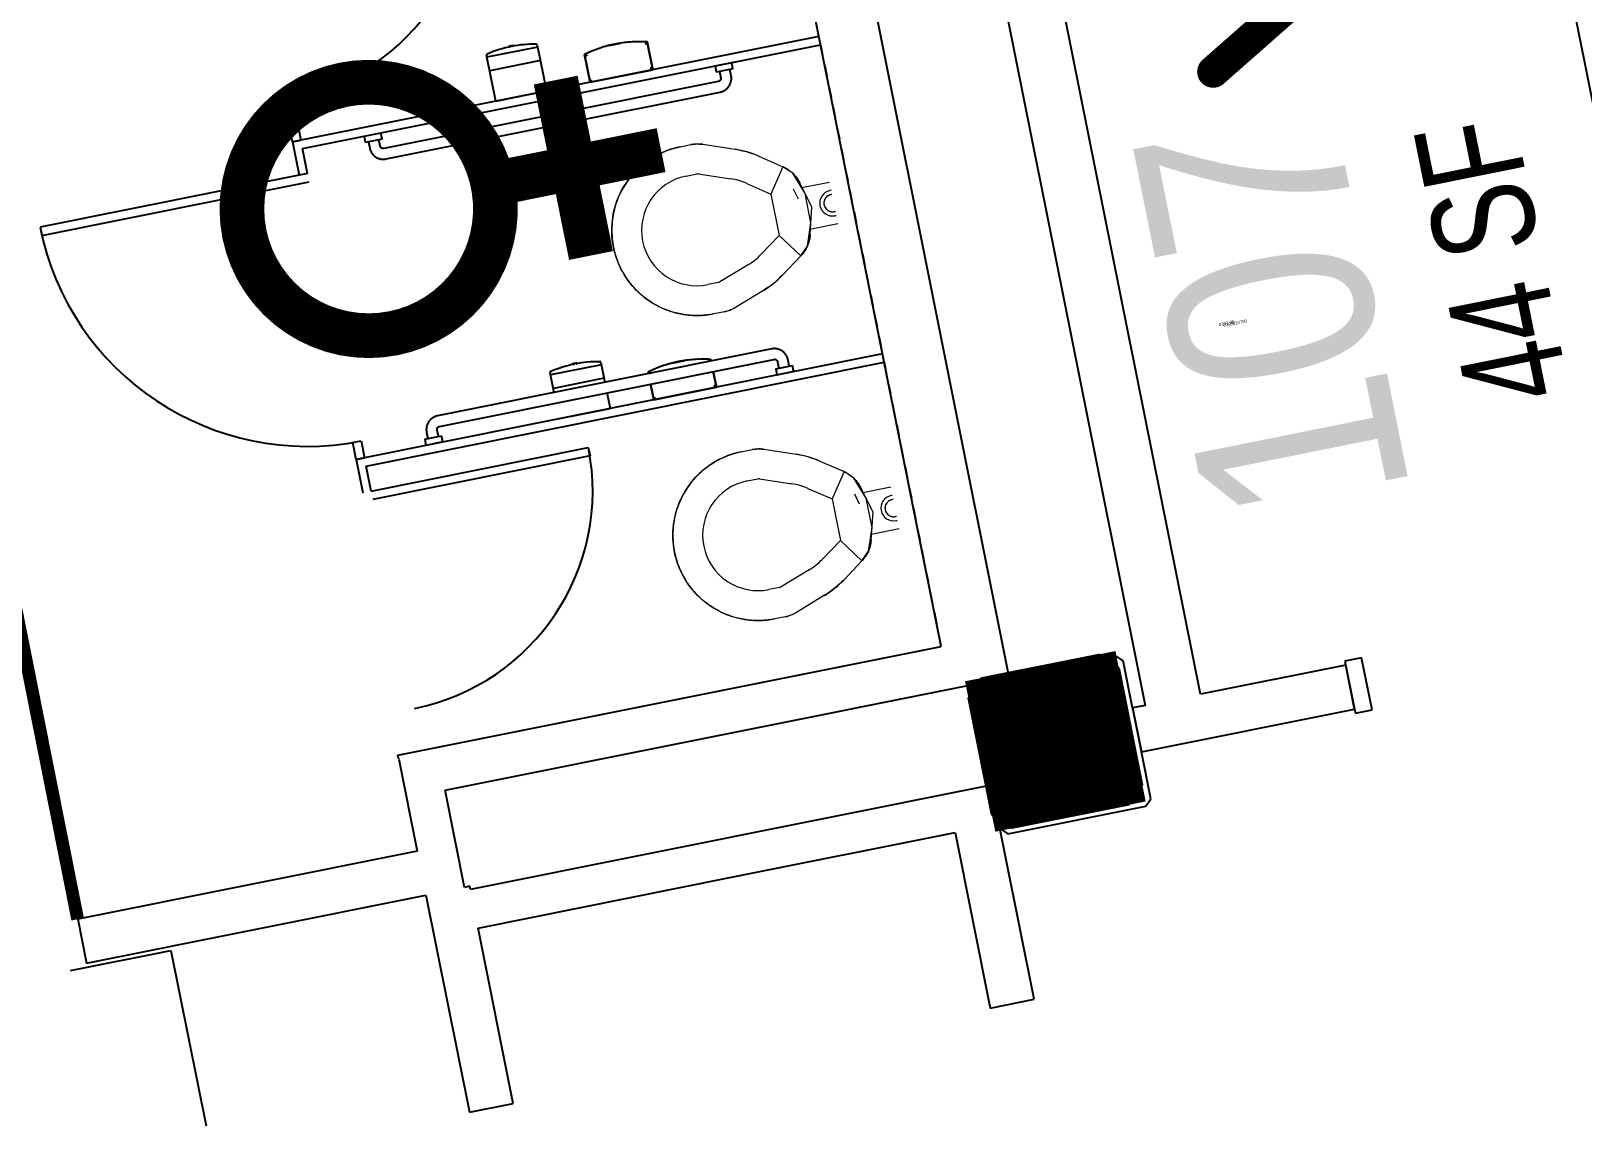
# Model space of a CAD drawing. Header units: inches. Extents: x 69200890 to 69205124, y 27678531 to 27681974.
# Drawn here: x 69201783.5 to 69201965.6, y 27679689.5 to 27679818 of the extents above; entities that cross this region are included whole.
import ezdxf
from ezdxf.enums import TextEntityAlignment as Align

# ---------------------------------------------------------------- set-up
doc = ezdxf.new("R2010")
doc.units = ezdxf.units.IN
doc.header["$LTSCALE"] = 10
doc.header["$MEASUREMENT"] = 0
doc.linetypes.add('Dash 1_8_', pattern=[0.25, 0.125, -0.125])
doc.layers.get('0').update_dxf_attribs({"linetype": 'CONTINUOUS'})
for name, color, linetype in [('A-COLS', 5, 'CONTINUOUS'), ('A-DOOR', 2, 'CONTINUOUS'), ('A-FLOR', 3, 'CONTINUOUS'), ('A-IDEN-ICON', 4, 'CONTINUOUS'), ('A-IDEN-RNUM', 7, 'CONTINUOUS'), ('A-IDEN-SNUM', 4, 'CONTINUOUS'), ('A-IDEN-VNUM', 4, 'CONTINUOUS'), ('A-WALL', 5, 'CONTINUOUS'), ('AREA-TEXT', 3, 'CONTINUOUS')]:
    doc.layers.add(name, color=color, linetype=linetype)
doc.layers.add('P-SANR-FIXT', color=6, linetype='CONTINUOUS', lineweight=9)
doc.styles.add('CP_AREA', font='arial.ttf', dxfattribs={"height": 15})
doc.styles.add('CP_ROOMSNUMBER', font='arial.ttf', dxfattribs={"height": 1})
doc.styles.add('CP_ROOMVNUMBER', font='arial.ttf', dxfattribs={"width": 0.85, "height": 0.075})

# ---------------------------------------------------------------- blocks, each defined once
blk = doc.blocks.new('CPCUST')
for p, q in [((7.42, -8.52), (9.4, -7.56)), ((9.4, -7.56), (13.33, -8.09)), ((13.33, -8.09), (18.63, -11.97)), ((6.56, -10.21), (11.15, -10.14)), ((11.15, -10.14), (13.58, -12.63)), ((4.28, -15.97), (5, -11.65)), ((18.63, -11.97), (27.93, -15.63)), ((8.94, -17.61), (4.28, -15.97)), ((27.93, -15.63), (8.94, -17.61))]:
    blk.add_line(p, q)
at = {"const_width": 3.75}
blk.add_lwpolyline([(-7.5, 12.5), (2.5, -4.82)], dxfattribs=at)
at = {"const_width": 1.88}
blk.add_lwpolyline([(-8.31, 12.03, 1), (-6.69, 12.97, 1)], format="xyb", close=True, dxfattribs=at)
blk.add_circle((3.95, -7.82), 3.54)
blk = doc.blocks.new('CPWOMEN')
at = {"const_width": 5.25}
blk.add_lwpolyline([(-13.125, 0, 1), (16.625, 0, 1)], format="xyb", close=True, dxfattribs=at)
for points in [[(1.75, -14), (1.75, -35)], [(-8.75, -24.5), (12.25, -24.5)]]:
    blk.add_lwpolyline(points, dxfattribs=at)
blk = doc.blocks.new('COL')
at = {"layer": 'A-COLS', "const_width": 18}
blk.add_lwpolyline([(0, 9), (0, -9)], dxfattribs=at)
at = {"layer": 'A-COLS'}
blk.add_lwpolyline([(9, 7), (9, -7), (7, -9), (-7, -9), (-9, -7), (-9, 7), (-7, 9), (7, 9)], close=True, dxfattribs=at)
blk = doc.blocks.new('pf_Toilet - Commercial _wall_ - WC-1 18_ seat height-12837907-LEVEL 1 FLOOR PLAN - OVERALL')
at = {"layer": 'P-SANR-FIXT'}
for p, q in [((13.44, -9.29), (13.44, -5.93)), ((18.44, -5.94), (18.44, -9.29)), ((14.18, -9.02), (11.58, -9.97)), ((15.94, -8.55), (12.84, -9.38)), ((17.7, -9.02), (14.18, -9.02)), ((19.04, -9.38), (15.94, -8.55)), ((20.3, -9.97), (17.7, -9.02)), ((11.58, -9.97), (10.6, -10.95)), ((14.69, -9.92), (13.45, -10.25)), ((21.28, -10.95), (20.3, -9.97)), ((8.82, -13.49), (10.6, -10.95)), ((10.6, -10.95), (13.47, -12.96)), ((10.6, -10.95), (13.47, -12.96)), ((18.42, -12.96), (21.28, -10.95)), ((18.42, -12.96), (21.28, -10.95)), ((21.28, -10.95), (23.06, -13.49)), ((11.69, -15.5), (13.47, -12.96)), ((13.47, -12.96), (18.42, -12.96)), ((18.42, -12.96), (20.19, -15.5)), ((6.18, -19.65), (7.5, -16.04)), ((24.38, -16.04), (25.7, -19.65)), ((9.47, -20.85), (10.79, -17.23)), ((21.1, -17.23), (22.41, -20.85)), ((5.94, -22.31), (5.94, -21.02)), ((9.44, -22.31), (9.44, -21.02)), ((22.44, -21.02), (22.44, -22.31)), ((25.94, -21.02), (25.94, -22.31))]:
    blk.add_line(p, q, dxfattribs=at)
at = {"layer": 'P-SANR-FIXT', "flags": 128}
for points in [[(14.94, -5.96), (14.94, -6), (14.93, -6.04), (14.93, -6.08), (14.93, -6.12), (14.93, -6.16), (14.94, -6.2), (14.94, -6.24), (14.95, -6.28), (14.96, -6.32), (14.97, -6.36), (14.98, -6.4), (14.99, -6.43), (15.01, -6.47), (15.02, -6.51), (15.04, -6.55), (15.06, -6.58), (15.08, -6.62), (15.1, -6.65), (15.13, -6.68), (15.15, -6.72), (15.18, -6.75), (15.2, -6.78), (15.23, -6.81), (15.26, -6.83), (15.29, -6.86), (15.32, -6.89), (15.35, -6.91), (15.39, -6.93), (15.42, -6.95), (15.46, -6.97), (15.49, -6.99), (15.53, -7.01), (15.57, -7.03), (15.6, -7.04), (15.64, -7.05), (15.68, -7.06), (15.72, -7.07), (15.76, -7.08), (15.8, -7.09), (15.84, -7.09), (15.88, -7.1), (15.92, -7.1), (15.94, -7.1)], [(15.94, -7.1), (15.98, -7.1), (16.02, -7.09), (16.06, -7.09), (16.1, -7.09), (16.14, -7.08), (16.18, -7.07), (16.22, -7.06), (16.26, -7.05), (16.3, -7.03), (16.33, -7.02), (16.37, -7), (16.41, -6.98), (16.44, -6.96), (16.48, -6.94), (16.51, -6.92), (16.54, -6.9), (16.58, -6.87), (16.61, -6.85), (16.64, -6.82), (16.66, -6.79), (16.69, -6.76), (16.72, -6.73), (16.74, -6.7), (16.77, -6.67), (16.79, -6.63), (16.81, -6.6), (16.83, -6.56), (16.85, -6.53), (16.87, -6.49), (16.88, -6.45), (16.89, -6.42), (16.91, -6.38), (16.92, -6.34), (16.93, -6.3), (16.93, -6.26), (16.94, -6.22), (16.95, -6.18), (16.95, -6.14), (16.95, -6.1), (16.95, -6.06), (16.95, -6.02), (16.94, -5.98), (16.94, -5.94)], [(10.6, -10.95), (10.69, -10.82), (10.79, -10.7), (10.9, -10.58), (11.01, -10.46), (11.12, -10.35), (11.24, -10.24), (11.36, -10.14), (11.49, -10.04), (11.62, -9.94), (11.75, -9.86), (11.89, -9.77), (12.03, -9.7), (12.17, -9.63), (12.32, -9.56), (12.47, -9.5), (12.62, -9.45), (12.77, -9.4), (12.84, -9.38)], [(19.04, -9.38), (19.19, -9.43), (19.35, -9.48), (19.5, -9.53), (19.64, -9.6), (19.79, -9.67), (19.93, -9.74), (20.07, -9.82), (20.2, -9.9), (20.34, -9.99), (20.46, -10.09), (20.59, -10.19), (20.71, -10.3), (20.82, -10.41), (20.94, -10.52), (21.04, -10.64), (21.14, -10.77), (21.24, -10.89), (21.28, -10.95)], [(7.5, -16.04), (7.66, -15.62), (7.83, -15.22), (8.02, -14.82), (8.23, -14.44), (8.45, -14.06), (8.69, -13.69), (8.82, -13.49)], [(23.06, -13.49), (23.3, -13.85), (23.53, -14.23), (23.75, -14.61), (23.95, -15), (24.13, -15.4), (24.3, -15.81), (24.38, -16.04)], [(5.94, -21.02), (5.94, -20.86), (5.95, -20.7), (5.97, -20.54), (5.99, -20.38), (6.02, -20.22), (6.06, -20.07), (6.1, -19.91), (6.14, -19.76), (6.18, -19.65)], [(25.7, -19.65), (25.75, -19.8), (25.8, -19.95), (25.84, -20.11), (25.87, -20.27), (25.9, -20.42), (25.92, -20.58), (25.93, -20.74), (25.94, -20.9), (25.94, -21.02)], [(6.54, -25.73), (6.41, -25.35), (6.3, -24.97), (6.2, -24.58), (6.12, -24.19), (6.05, -23.8), (6, -23.4), (5.96, -23), (5.95, -22.6), (5.94, -22.31)], [(25.94, -22.31), (25.93, -22.71), (25.91, -23.11), (25.87, -23.51), (25.81, -23.91), (25.74, -24.3), (25.65, -24.69), (25.55, -25.08), (25.43, -25.46), (25.34, -25.73)], [(8.87, -29.38), (8.59, -29.1), (8.33, -28.8), (8.07, -28.49), (7.83, -28.17), (7.61, -27.84), (7.39, -27.5), (7.19, -27.15), (7, -26.8), (6.83, -26.44), (6.67, -26.07), (6.54, -25.73)], [(25.34, -25.73), (25.19, -26.11), (25.03, -26.47), (24.86, -26.83), (24.67, -27.19), (24.47, -27.53), (24.26, -27.87), (24.03, -28.2), (23.79, -28.52), (23.53, -28.82), (23.26, -29.12), (23.01, -29.38)], [(12.52, -31.71), (12.15, -31.57), (11.78, -31.41), (11.42, -31.23), (11.07, -31.04), (10.72, -30.84), (10.39, -30.63), (10.06, -30.4), (9.74, -30.16), (9.43, -29.9), (9.13, -29.64), (8.87, -29.38)], [(23.01, -29.38), (22.72, -29.66), (22.42, -29.93), (22.11, -30.18), (21.8, -30.42), (21.47, -30.65), (21.13, -30.86), (20.78, -31.06), (20.43, -31.25), (20.07, -31.42), (19.7, -31.58), (19.36, -31.71)], [(15.94, -32.31), (15.54, -32.3), (15.14, -32.28), (14.74, -32.24), (14.35, -32.18), (13.95, -32.11), (13.56, -32.03), (13.18, -31.92), (12.8, -31.8), (12.52, -31.71)], [(19.36, -31.71), (18.98, -31.84), (18.6, -31.95), (18.21, -32.05), (17.82, -32.13), (17.43, -32.2), (17.03, -32.25), (16.63, -32.29), (16.23, -32.31), (15.94, -32.31)]]:
    blk.add_lwpolyline(points, dxfattribs=at)
at = {"layer": 'P-SANR-FIXT'}
for centre, radius, start, end in [((15.94, -6.09), 1.5, 174.6977, 180), ((15.94, -6.09), 1.5, 180, 0), ((15.94, -6.09), 1.01, 172.3442, 270), ((15.94, -6.09), 1.01, 270, 315.4779), ((15.94, -6.09), 1.01, 330.8251, 7.6558), ((15.94, -6.09), 1.5, 0, 5.3023), ((13.88, -13.25), 4, 105, 125), ((18.01, -13.25), 4, 55, 75), ((17.83, -19.8), 11, 145, 160), ((14.05, -19.8), 11, 20, 35), ((17.83, -19.8), 7.5, 145, 160), ((14.05, -19.8), 7.5, 20, 35), ((9.94, -21.02), 4, 160, 180), ((21.94, -21.02), 4, 0, 20), ((9.94, -21.02), 0.5, 160, 180), ((21.94, -21.02), 0.5, 0, 20), ((15.94, -22.31), 10, 180, 270), ((15.94, -22.31), 10, 180, 190.6696), ((15.94, -22.31), 6.5, 180, 270), ((15.94, -22.31), 10, 270, 0), ((15.94, -22.31), 6.5, 270, 0), ((15.94, -22.31), 10, 349.3304, 0), ((15.94, -22.31), 10, 194.1644, 200), ((15.94, -22.31), 10, 340, 345.8356), ((15.94, -22.31), 10, 200, 201.173), ((15.94, -22.31), 10, 209.1638, 212.5), ((15.94, -22.31), 10, 327.5, 330.8362), ((15.94, -22.31), 10, 338.827, 340), ((15.94, -22.31), 10, 237.5, 240.8362), ((15.94, -22.31), 10, 299.1638, 302.5), ((15.94, -22.31), 10, 248.827, 250), ((15.94, -22.31), 10, 250, 255.8356), ((15.94, -22.31), 10, 259.3304, 270), ((15.94, -22.31), 10, 270, 280.6696), ((15.94, -22.31), 10, 284.1644, 290), ((15.94, -22.31), 10, 290, 291.173)]:
    blk.add_arc(centre, radius, start, end, dxfattribs=at)
blk = doc.blocks.new('pf_Toilet - Commercial _wall_ - WC-1 18_ seat height-V27-LEVEL 1 FLOOR PLAN - OVERALL')
at = {"layer": 'P-SANR-FIXT'}
for p, q in [((13.44, -9.29), (13.44, -5.93)), ((18.44, -5.94), (18.44, -9.29)), ((14.18, -9.02), (11.58, -9.97)), ((15.94, -8.55), (12.84, -9.38)), ((17.7, -9.02), (14.18, -9.02)), ((19.04, -9.38), (15.94, -8.55)), ((20.3, -9.97), (17.7, -9.02)), ((11.58, -9.97), (10.6, -10.95)), ((14.69, -9.92), (13.45, -10.25)), ((21.28, -10.95), (20.3, -9.97)), ((8.82, -13.49), (10.6, -10.95)), ((10.6, -10.95), (13.47, -12.96)), ((10.6, -10.95), (13.47, -12.96)), ((18.42, -12.96), (21.28, -10.95)), ((18.42, -12.96), (21.28, -10.95)), ((21.28, -10.95), (23.06, -13.49)), ((11.69, -15.5), (13.47, -12.96)), ((13.47, -12.96), (18.42, -12.96)), ((18.42, -12.96), (20.19, -15.5)), ((6.18, -19.65), (7.5, -16.04)), ((24.38, -16.04), (25.7, -19.65)), ((9.47, -20.85), (10.79, -17.23)), ((21.1, -17.23), (22.41, -20.85)), ((5.94, -22.31), (5.94, -21.02)), ((9.44, -22.31), (9.44, -21.02)), ((22.44, -21.02), (22.44, -22.31)), ((25.94, -21.02), (25.94, -22.31))]:
    blk.add_line(p, q, dxfattribs=at)
at = {"layer": 'P-SANR-FIXT', "flags": 128}
for points in [[(14.94, -5.96), (14.94, -6), (14.93, -6.04), (14.93, -6.08), (14.93, -6.12), (14.93, -6.16), (14.94, -6.2), (14.94, -6.24), (14.95, -6.28), (14.96, -6.32), (14.97, -6.36), (14.98, -6.4), (14.99, -6.43), (15.01, -6.47), (15.02, -6.51), (15.04, -6.55), (15.06, -6.58), (15.08, -6.62), (15.1, -6.65), (15.13, -6.68), (15.15, -6.72), (15.18, -6.75), (15.2, -6.78), (15.23, -6.81), (15.26, -6.83), (15.29, -6.86), (15.32, -6.89), (15.35, -6.91), (15.39, -6.93), (15.42, -6.95), (15.46, -6.97), (15.49, -6.99), (15.53, -7.01), (15.57, -7.03), (15.6, -7.04), (15.64, -7.05), (15.68, -7.06), (15.72, -7.07), (15.76, -7.08), (15.8, -7.09), (15.84, -7.09), (15.88, -7.1), (15.92, -7.1), (15.94, -7.1)], [(15.94, -7.1), (15.98, -7.1), (16.02, -7.09), (16.06, -7.09), (16.1, -7.09), (16.14, -7.08), (16.18, -7.07), (16.22, -7.06), (16.26, -7.05), (16.3, -7.03), (16.33, -7.02), (16.37, -7), (16.41, -6.98), (16.44, -6.96), (16.48, -6.94), (16.51, -6.92), (16.54, -6.9), (16.58, -6.87), (16.61, -6.85), (16.64, -6.82), (16.66, -6.79), (16.69, -6.76), (16.72, -6.73), (16.74, -6.7), (16.77, -6.67), (16.79, -6.63), (16.81, -6.6), (16.83, -6.56), (16.85, -6.53), (16.87, -6.49), (16.88, -6.45), (16.89, -6.42), (16.91, -6.38), (16.92, -6.34), (16.93, -6.3), (16.93, -6.26), (16.94, -6.22), (16.95, -6.18), (16.95, -6.14), (16.95, -6.1), (16.95, -6.06), (16.95, -6.02), (16.94, -5.98), (16.94, -5.94)], [(10.6, -10.95), (10.69, -10.82), (10.79, -10.7), (10.9, -10.58), (11.01, -10.46), (11.12, -10.35), (11.24, -10.24), (11.36, -10.14), (11.49, -10.04), (11.62, -9.94), (11.75, -9.86), (11.89, -9.77), (12.03, -9.7), (12.17, -9.63), (12.32, -9.56), (12.47, -9.5), (12.62, -9.45), (12.77, -9.4), (12.84, -9.38)], [(19.04, -9.38), (19.19, -9.43), (19.35, -9.48), (19.5, -9.53), (19.64, -9.6), (19.79, -9.67), (19.93, -9.74), (20.07, -9.82), (20.2, -9.9), (20.34, -9.99), (20.46, -10.09), (20.59, -10.19), (20.71, -10.3), (20.82, -10.41), (20.94, -10.52), (21.04, -10.64), (21.14, -10.77), (21.24, -10.89), (21.28, -10.95)], [(7.5, -16.04), (7.66, -15.62), (7.83, -15.22), (8.02, -14.82), (8.23, -14.44), (8.45, -14.06), (8.69, -13.69), (8.82, -13.49)], [(23.06, -13.49), (23.3, -13.85), (23.53, -14.23), (23.75, -14.61), (23.95, -15), (24.13, -15.4), (24.3, -15.81), (24.38, -16.04)], [(5.94, -21.02), (5.94, -20.86), (5.95, -20.7), (5.97, -20.54), (5.99, -20.38), (6.02, -20.22), (6.06, -20.07), (6.1, -19.91), (6.14, -19.76), (6.18, -19.65)], [(25.7, -19.65), (25.75, -19.8), (25.8, -19.95), (25.84, -20.11), (25.87, -20.27), (25.9, -20.42), (25.92, -20.58), (25.93, -20.74), (25.94, -20.9), (25.94, -21.02)], [(6.54, -25.73), (6.41, -25.35), (6.3, -24.97), (6.2, -24.58), (6.12, -24.19), (6.05, -23.8), (6, -23.4), (5.96, -23), (5.95, -22.6), (5.94, -22.31)], [(25.94, -22.31), (25.93, -22.71), (25.91, -23.11), (25.87, -23.51), (25.81, -23.91), (25.74, -24.3), (25.65, -24.69), (25.55, -25.08), (25.43, -25.46), (25.34, -25.73)], [(8.87, -29.38), (8.59, -29.1), (8.33, -28.8), (8.07, -28.49), (7.83, -28.17), (7.61, -27.84), (7.39, -27.5), (7.19, -27.15), (7, -26.8), (6.83, -26.44), (6.67, -26.07), (6.54, -25.73)], [(25.34, -25.73), (25.19, -26.11), (25.03, -26.47), (24.86, -26.83), (24.67, -27.19), (24.47, -27.53), (24.26, -27.87), (24.03, -28.2), (23.79, -28.52), (23.53, -28.82), (23.26, -29.12), (23.01, -29.38)], [(12.52, -31.71), (12.15, -31.57), (11.78, -31.41), (11.42, -31.23), (11.07, -31.04), (10.72, -30.84), (10.39, -30.63), (10.06, -30.4), (9.74, -30.16), (9.43, -29.9), (9.13, -29.64), (8.87, -29.38)], [(23.01, -29.38), (22.72, -29.66), (22.42, -29.93), (22.11, -30.18), (21.8, -30.42), (21.47, -30.65), (21.13, -30.86), (20.78, -31.06), (20.43, -31.25), (20.07, -31.42), (19.7, -31.58), (19.36, -31.71)], [(15.94, -32.31), (15.54, -32.3), (15.14, -32.28), (14.74, -32.24), (14.35, -32.18), (13.95, -32.11), (13.56, -32.03), (13.18, -31.92), (12.8, -31.8), (12.52, -31.71)], [(19.36, -31.71), (18.98, -31.84), (18.6, -31.95), (18.21, -32.05), (17.82, -32.13), (17.43, -32.2), (17.03, -32.25), (16.63, -32.29), (16.23, -32.31), (15.94, -32.31)]]:
    blk.add_lwpolyline(points, dxfattribs=at)
at = {"layer": 'P-SANR-FIXT'}
for centre, radius, start, end in [((15.94, -6.09), 1.5, 174.6977, 180), ((15.94, -6.09), 1.5, 180, 0), ((15.94, -6.09), 1.01, 172.3442, 270), ((15.94, -6.09), 1.01, 270, 315.4779), ((15.94, -6.09), 1.01, 330.8251, 7.6558), ((15.94, -6.09), 1.5, 0, 5.3023), ((13.88, -13.25), 4, 105, 125), ((18.01, -13.25), 4, 55, 75), ((17.83, -19.8), 11, 145, 160), ((14.05, -19.8), 11, 20, 35), ((17.83, -19.8), 7.5, 145, 160), ((14.05, -19.8), 7.5, 20, 35), ((9.94, -21.02), 4, 160, 180), ((21.94, -21.02), 4, 0, 20), ((9.94, -21.02), 0.5, 160, 180), ((21.94, -21.02), 0.5, 0, 20), ((15.94, -22.31), 10, 180, 270), ((15.94, -22.31), 10, 180, 190.6696), ((15.94, -22.31), 6.5, 180, 270), ((15.94, -22.31), 10, 270, 0), ((15.94, -22.31), 6.5, 270, 0), ((15.94, -22.31), 10, 349.3304, 0), ((15.94, -22.31), 10, 194.1644, 200), ((15.94, -22.31), 10, 340, 345.8356), ((15.94, -22.31), 10, 200, 201.173), ((15.94, -22.31), 10, 209.1638, 212.5), ((15.94, -22.31), 10, 327.5, 330.8362), ((15.94, -22.31), 10, 338.827, 340), ((15.94, -22.31), 10, 237.5, 240.8362), ((15.94, -22.31), 10, 299.1638, 302.5), ((15.94, -22.31), 10, 248.827, 250), ((15.94, -22.31), 10, 250, 255.8356), ((15.94, -22.31), 10, 259.3304, 270), ((15.94, -22.31), 10, 270, 280.2996), ((15.94, -22.31), 10, 284.1644, 290), ((15.94, -22.31), 10, 290, 291.173)]:
    blk.add_arc(centre, radius, start, end, dxfattribs=at)

msp = doc.modelspace()

# ---------------------------------------------------------------- linework, layer by layer
at = {"layer": 'A-DOOR'}
for p, q in [((69201815.95, 27679801.29), (69201784.58, 27679795.01)), ((69201784.77, 27679794.03), (69201816.15, 27679800.31)), ((69201784.58, 27679795.01), (69201784.77, 27679794.03)), ((69201823.42, 27679764.03), (69201848.91, 27679769.14)), ((69201848.91, 27679769.14), (69201849.11, 27679768.16)), ((69201849.11, 27679768.16), (69201823.61, 27679763.05))]:
    msp.add_line(p, q, dxfattribs=at)
for points in [[(69201974.95, 27679751.55, 1.5, 1.5, 0), (69201967.85, 27679786.85, 0, 0, 0), (69201967.11, 27679786.7, 0, 0, 0.414214), (69201940.68, 27679743.13, 0, 0, 0.414214)], [(69201788.99, 27679713.79, 1.5, 1.5, 0), (69201781.76, 27679750.14, 0, 0, 0), (69201775.65, 27679749.39, 0, 0, 0.414214), (69201749.22, 27679705.82, 0, 0, 0.414214)]]:
    msp.add_lwpolyline(points, format="xyseb", dxfattribs=at)
for centre, radius, start, end in [((69201809.08, 27679835.61), 26, 281.3283, 11.3283), ((69201815.95, 27679801.29), 32, 191.3283, 281.3283), ((69201823.42, 27679764.03), 26, 281.3283, 11.3283)]:
    msp.add_arc(centre, radius, start, end, dxfattribs=at)
at = {"layer": 'A-FLOR'}
for p, q in [((69201875.96, 27679817.39), (69201814.19, 27679805.02)), ((69201856.47, 27679813.49), (69201855.82, 27679816.74)), ((69201856.47, 27679813.49), (69201855.82, 27679816.74)), ((69201855.82, 27679816.74), (69201856.47, 27679813.49)), ((69201815.36, 27679804.23), (69201876.16, 27679816.41)), ((69201838.06, 27679809.8), (69201836.98, 27679815.19)), ((69201842.97, 27679816.13), (69201837.02, 27679814.94)), ((69201840.09, 27679816.33), (69201839.6, 27679816.24)), ((69201839.6, 27679816.24), (69201840.09, 27679816.33)), ((69201839.6, 27679816.24), (69201839.62, 27679816.17)), ((69201839.74, 27679816.19), (69201839.62, 27679816.17)), ((69201839.62, 27679816.17), (69201839.74, 27679816.19)), ((69201840.11, 27679816.27), (69201839.98, 27679816.24)), ((69201839.98, 27679816.24), (69201840.11, 27679816.27)), ((69201840.11, 27679816.27), (69201840.09, 27679816.33)), ((69201842.92, 27679816.38), (69201844, 27679810.99)), ((69201848.47, 27679815.26), (69201849.12, 27679812.02)), ((69201848.47, 27679815.26), (69201849.12, 27679812.02)), ((69201849.12, 27679812.02), (69201848.47, 27679815.26)), ((69201843.29, 27679814.55), (69201837.34, 27679813.35)), ((69201849.12, 27679812.02), (69201856.47, 27679813.49)), ((69201863.78, 27679813.93), (69201865.74, 27679814.33)), ((69201863.78, 27679813.93), (69201863.92, 27679813.2)), ((69201865.88, 27679813.59), (69201863.92, 27679813.2)), ((69201864.29, 27679813.27), (69201864.44, 27679812.54)), ((69201865.66, 27679812.78), (69201865.52, 27679813.52)), ((69201865.88, 27679813.59), (69201865.74, 27679814.33)), ((69201864.14, 27679812.09), (69201824.92, 27679804.24)), ((69201838.06, 27679809.8), (69201844, 27679810.99)), ((69201814.19, 27679805.02), (69201813.2, 27679809.92)), ((69201814.18, 27679810.12), (69201815.17, 27679805.21)), ((69201825.17, 27679803.01), (69201864.39, 27679810.87)), ((69201822.59, 27679805.68), (69201824.56, 27679806.08)), ((69201822.59, 27679805.68), (69201822.74, 27679804.95)), ((69201824.7, 27679805.34), (69201824.56, 27679806.08)), ((69201814.19, 27679805.02), (69201815.17, 27679805.21)), ((69201814.19, 27679805.02), (69201814.97, 27679801.1)), ((69201815.95, 27679801.29), (69201815.36, 27679804.23)), ((69201824.7, 27679805.34), (69201822.74, 27679804.95)), ((69201823.11, 27679805.02), (69201823.26, 27679804.29)), ((69201824.48, 27679804.53), (69201824.34, 27679805.27)), ((69201883.42, 27679780.13), (69201821.65, 27679767.76)), ((69201870.43, 27679780.72), (69201831.21, 27679772.86)), ((69201822.83, 27679766.97), (69201883.62, 27679779.15)), ((69201831.46, 27679771.63), (69201870.68, 27679779.49)), ((69201850.44, 27679778.87), (69201844.49, 27679777.68)), ((69201847.56, 27679779.07), (69201847.07, 27679778.98)), ((69201847.07, 27679778.98), (69201847.56, 27679779.07)), ((69201847.07, 27679778.98), (69201847.08, 27679778.91)), ((69201847.2, 27679778.93), (69201847.08, 27679778.91)), ((69201847.08, 27679778.91), (69201847.2, 27679778.93)), ((69201847.57, 27679779.01), (69201847.45, 27679778.98)), ((69201847.45, 27679778.98), (69201847.57, 27679779.01)), ((69201847.57, 27679779.01), (69201847.56, 27679779.07)), ((69201850.38, 27679779.12), (69201850.86, 27679776.77)), ((69201856.58, 27679778.31), (69201856.06, 27679778.07)), ((69201857.11, 27679778.53), (69201856.58, 27679778.31)), ((69201857.65, 27679778.72), (69201857.11, 27679778.53)), ((69201858.19, 27679778.9), (69201857.65, 27679778.72)), ((69201858.74, 27679779.06), (69201858.19, 27679778.9)), ((69201859.3, 27679779.19), (69201858.74, 27679779.06)), ((69201859.86, 27679779.3), (69201859.3, 27679779.19)), ((69201860.43, 27679779.38), (69201859.86, 27679779.3)), ((69201861, 27679779.45), (69201860.43, 27679779.38)), ((69201861.57, 27679779.49), (69201861, 27679779.45)), ((69201862.14, 27679779.51), (69201861.57, 27679779.49)), ((69201862.71, 27679779.5), (69201862.14, 27679779.51)), ((69201863.29, 27679779.48), (69201862.71, 27679779.5)), ((69201863.32, 27679779.29), (69201863.29, 27679779.48)), ((69201863.32, 27679779.29), (69201863.29, 27679779.48)), ((69201863.29, 27679779.48), (69201863.32, 27679779.29)), ((69201870.9, 27679778.39), (69201872.86, 27679778.78)), ((69201870.9, 27679778.39), (69201871.04, 27679777.65)), ((69201871.12, 27679779.2), (69201871.26, 27679778.46)), ((69201872.49, 27679778.71), (69201872.34, 27679779.44)), ((69201873.01, 27679778.05), (69201872.86, 27679778.78)), ((69201844.91, 27679775.58), (69201844.44, 27679777.93)), ((69201850.76, 27679777.29), (69201844.81, 27679776.09)), ((69201856.06, 27679778.07), (69201855.93, 27679778)), ((69201855.93, 27679778), (69201855.97, 27679777.81)), ((69201855.93, 27679778), (69201855.97, 27679777.81)), ((69201855.97, 27679777.81), (69201855.93, 27679778)), ((69201856.21, 27679776.62), (69201856.58, 27679774.76)), ((69201856.21, 27679776.62), (69201856.58, 27679774.76)), ((69201856.58, 27679774.76), (69201856.21, 27679776.62)), ((69201863.94, 27679776.23), (69201863.57, 27679778.07)), ((69201863.94, 27679776.23), (69201863.57, 27679778.07)), ((69201863.57, 27679778.07), (69201863.94, 27679776.23)), ((69201873.01, 27679778.05), (69201871.04, 27679777.65)), ((69201851.09, 27679775.6), (69201851.46, 27679773.73)), ((69201856.58, 27679774.76), (69201863.94, 27679776.23)), ((69201845.52, 27679772.54), (69201851.46, 27679773.73)), ((69201829.94, 27679770.95), (69201830.08, 27679770.21)), ((69201831.31, 27679770.46), (69201831.16, 27679771.19)), ((69201821.65, 27679767.76), (69201821.26, 27679769.72)), ((69201822.24, 27679769.92), (69201822.63, 27679767.95)), ((69201829.72, 27679770.14), (69201831.68, 27679770.53)), ((69201829.72, 27679770.14), (69201829.86, 27679769.4)), ((69201831.82, 27679769.8), (69201829.86, 27679769.4)), ((69201831.82, 27679769.8), (69201831.68, 27679770.53)), ((69201821.65, 27679767.76), (69201822.63, 27679767.95)), ((69201821.65, 27679767.76), (69201822.44, 27679763.84)), ((69201823.42, 27679764.03), (69201822.83, 27679766.97))]:
    msp.add_line(p, q, dxfattribs=at)
at = {"layer": 'A-FLOR', "linetype": 'Dash 1_8_'}
for p, q in [((69201876.16, 27679816.41), (69201883.42, 27679780.13)), ((69201883.62, 27679779.15), (69201890.3, 27679745.81))]:
    msp.add_line(p, q, dxfattribs=at)
at = {"layer": 'A-FLOR', "lineweight": -3}
for p, q in [((69201788.16, 27679707.76), (69201799.92, 27679710.12)), ((69201799.92, 27679710.12), (69201804.05, 27679689.53))]:
    msp.add_line(p, q, dxfattribs=at)
at = {"layer": 'A-FLOR', "flags": 128}
for points in [[(69201855.82, 27679816.74), (69201855.25, 27679816.76), (69201854.68, 27679816.77), (69201854.1, 27679816.75), (69201853.53, 27679816.71), (69201852.96, 27679816.64), (69201852.4, 27679816.56), (69201851.84, 27679816.45), (69201851.28, 27679816.31), (69201850.73, 27679816.16), (69201850.18, 27679815.98), (69201849.65, 27679815.79), (69201849.12, 27679815.57), (69201848.6, 27679815.33), (69201848.47, 27679815.26)], [(69201864.44, 27679812.54), (69201864.44, 27679812.52), (69201864.44, 27679812.51), (69201864.45, 27679812.49), (69201864.45, 27679812.48), (69201864.45, 27679812.46), (69201864.45, 27679812.45), (69201864.44, 27679812.43), (69201864.44, 27679812.42), (69201864.44, 27679812.4), (69201864.44, 27679812.39), (69201864.44, 27679812.37), (69201864.43, 27679812.36), (69201864.43, 27679812.34), (69201864.42, 27679812.33), (69201864.42, 27679812.31), (69201864.41, 27679812.3), (69201864.4, 27679812.29), (69201864.4, 27679812.27), (69201864.39, 27679812.26), (69201864.38, 27679812.25), (69201864.37, 27679812.24), (69201864.36, 27679812.23), (69201864.35, 27679812.21), (69201864.34, 27679812.2), (69201864.33, 27679812.19), (69201864.32, 27679812.18), (69201864.31, 27679812.17), (69201864.3, 27679812.16), (69201864.29, 27679812.15), (69201864.27, 27679812.15), (69201864.26, 27679812.14), (69201864.25, 27679812.13), (69201864.23, 27679812.12), (69201864.22, 27679812.12), (69201864.21, 27679812.11), (69201864.19, 27679812.11), (69201864.18, 27679812.1), (69201864.16, 27679812.1), (69201864.15, 27679812.09), (69201864.14, 27679812.09)], [(69201864.39, 27679810.87), (69201864.45, 27679810.88), (69201864.52, 27679810.9), (69201864.58, 27679810.92), (69201864.64, 27679810.94), (69201864.7, 27679810.96), (69201864.76, 27679810.99), (69201864.82, 27679811.02), (69201864.88, 27679811.05), (69201864.93, 27679811.08), (69201864.99, 27679811.12), (69201865.04, 27679811.16), (69201865.09, 27679811.2), (69201865.14, 27679811.24), (69201865.19, 27679811.28), (69201865.23, 27679811.33), (69201865.28, 27679811.37), (69201865.32, 27679811.42), (69201865.36, 27679811.47), (69201865.4, 27679811.53), (69201865.44, 27679811.58), (69201865.47, 27679811.64), (69201865.5, 27679811.69), (69201865.53, 27679811.75), (69201865.56, 27679811.81), (69201865.58, 27679811.87), (69201865.61, 27679811.93), (69201865.63, 27679811.99), (69201865.64, 27679812.05), (69201865.66, 27679812.12), (69201865.67, 27679812.18), (69201865.68, 27679812.25), (69201865.69, 27679812.31), (69201865.69, 27679812.38), (69201865.7, 27679812.44), (69201865.7, 27679812.51), (69201865.69, 27679812.57), (69201865.69, 27679812.63), (69201865.68, 27679812.7), (69201865.67, 27679812.76), (69201865.66, 27679812.78)], [(69201823.26, 27679804.29), (69201823.27, 27679804.22), (69201823.29, 27679804.16), (69201823.31, 27679804.1), (69201823.33, 27679804.04), (69201823.35, 27679803.97), (69201823.38, 27679803.92), (69201823.41, 27679803.86), (69201823.44, 27679803.8), (69201823.47, 27679803.74), (69201823.51, 27679803.69), (69201823.54, 27679803.64), (69201823.58, 27679803.59), (69201823.63, 27679803.54), (69201823.67, 27679803.49), (69201823.72, 27679803.44), (69201823.76, 27679803.4), (69201823.81, 27679803.35), (69201823.86, 27679803.31), (69201823.92, 27679803.28), (69201823.97, 27679803.24), (69201824.02, 27679803.2), (69201824.08, 27679803.17), (69201824.14, 27679803.14), (69201824.2, 27679803.12), (69201824.26, 27679803.09), (69201824.32, 27679803.07), (69201824.38, 27679803.05), (69201824.44, 27679803.03), (69201824.51, 27679803.02), (69201824.57, 27679803), (69201824.63, 27679802.99), (69201824.7, 27679802.99), (69201824.76, 27679802.98), (69201824.83, 27679802.98), (69201824.89, 27679802.98), (69201824.96, 27679802.98), (69201825.02, 27679802.99), (69201825.09, 27679803), (69201825.15, 27679803.01), (69201825.17, 27679803.01)], [(69201824.92, 27679804.24), (69201824.91, 27679804.23), (69201824.89, 27679804.23), (69201824.88, 27679804.23), (69201824.86, 27679804.23), (69201824.85, 27679804.23), (69201824.83, 27679804.23), (69201824.82, 27679804.23), (69201824.8, 27679804.23), (69201824.79, 27679804.23), (69201824.78, 27679804.24), (69201824.76, 27679804.24), (69201824.75, 27679804.24), (69201824.73, 27679804.25), (69201824.72, 27679804.25), (69201824.7, 27679804.26), (69201824.69, 27679804.27), (69201824.68, 27679804.27), (69201824.66, 27679804.28), (69201824.65, 27679804.29), (69201824.64, 27679804.3), (69201824.63, 27679804.3), (69201824.61, 27679804.31), (69201824.6, 27679804.32), (69201824.59, 27679804.33), (69201824.58, 27679804.34), (69201824.57, 27679804.35), (69201824.56, 27679804.37), (69201824.55, 27679804.38), (69201824.54, 27679804.39), (69201824.53, 27679804.4), (69201824.53, 27679804.42), (69201824.52, 27679804.43), (69201824.51, 27679804.44), (69201824.51, 27679804.46), (69201824.5, 27679804.47), (69201824.5, 27679804.48), (69201824.49, 27679804.5), (69201824.49, 27679804.51), (69201824.48, 27679804.53), (69201824.48, 27679804.53)], [(69201872.34, 27679779.44), (69201872.33, 27679779.51), (69201872.31, 27679779.57), (69201872.29, 27679779.63), (69201872.27, 27679779.69), (69201872.25, 27679779.75), (69201872.22, 27679779.81), (69201872.19, 27679779.87), (69201872.16, 27679779.93), (69201872.13, 27679779.98), (69201872.09, 27679780.04), (69201872.06, 27679780.09), (69201872.02, 27679780.14), (69201871.97, 27679780.19), (69201871.93, 27679780.24), (69201871.88, 27679780.29), (69201871.84, 27679780.33), (69201871.79, 27679780.37), (69201871.74, 27679780.41), (69201871.68, 27679780.45), (69201871.63, 27679780.49), (69201871.58, 27679780.52), (69201871.52, 27679780.56), (69201871.46, 27679780.58), (69201871.4, 27679780.61), (69201871.34, 27679780.64), (69201871.28, 27679780.66), (69201871.22, 27679780.68), (69201871.16, 27679780.7), (69201871.09, 27679780.71), (69201871.03, 27679780.72), (69201870.97, 27679780.73), (69201870.9, 27679780.74), (69201870.84, 27679780.75), (69201870.77, 27679780.75), (69201870.71, 27679780.75), (69201870.64, 27679780.75), (69201870.58, 27679780.74), (69201870.51, 27679780.73), (69201870.45, 27679780.72), (69201870.43, 27679780.72)], [(69201870.68, 27679779.49), (69201870.69, 27679779.49), (69201870.71, 27679779.5), (69201870.72, 27679779.5), (69201870.74, 27679779.5), (69201870.75, 27679779.5), (69201870.77, 27679779.5), (69201870.78, 27679779.5), (69201870.8, 27679779.5), (69201870.81, 27679779.49), (69201870.83, 27679779.49), (69201870.84, 27679779.49), (69201870.85, 27679779.48), (69201870.87, 27679779.48), (69201870.88, 27679779.47), (69201870.9, 27679779.47), (69201870.91, 27679779.46), (69201870.92, 27679779.46), (69201870.94, 27679779.45), (69201870.95, 27679779.44), (69201870.96, 27679779.43), (69201870.97, 27679779.42), (69201870.99, 27679779.41), (69201871, 27679779.41), (69201871.01, 27679779.4), (69201871.02, 27679779.38), (69201871.03, 27679779.37), (69201871.04, 27679779.36), (69201871.05, 27679779.35), (69201871.06, 27679779.34), (69201871.07, 27679779.33), (69201871.07, 27679779.31), (69201871.08, 27679779.3), (69201871.09, 27679779.29), (69201871.09, 27679779.27), (69201871.1, 27679779.26), (69201871.1, 27679779.24), (69201871.11, 27679779.23), (69201871.11, 27679779.22), (69201871.12, 27679779.2), (69201871.12, 27679779.2)], [(69201831.21, 27679772.86), (69201831.15, 27679772.85), (69201831.08, 27679772.83), (69201831.02, 27679772.81), (69201830.96, 27679772.79), (69201830.9, 27679772.76), (69201830.84, 27679772.74), (69201830.78, 27679772.71), (69201830.72, 27679772.68), (69201830.67, 27679772.65), (69201830.61, 27679772.61), (69201830.56, 27679772.57), (69201830.51, 27679772.53), (69201830.46, 27679772.49), (69201830.41, 27679772.45), (69201830.37, 27679772.4), (69201830.32, 27679772.35), (69201830.28, 27679772.3), (69201830.24, 27679772.25), (69201830.2, 27679772.2), (69201830.16, 27679772.15), (69201830.13, 27679772.09), (69201830.1, 27679772.04), (69201830.07, 27679771.98), (69201830.04, 27679771.92), (69201830.02, 27679771.86), (69201829.99, 27679771.8), (69201829.97, 27679771.74), (69201829.96, 27679771.67), (69201829.94, 27679771.61), (69201829.93, 27679771.55), (69201829.92, 27679771.48), (69201829.91, 27679771.42), (69201829.91, 27679771.35), (69201829.9, 27679771.29), (69201829.9, 27679771.22), (69201829.91, 27679771.16), (69201829.91, 27679771.09), (69201829.92, 27679771.03), (69201829.93, 27679770.96), (69201829.94, 27679770.95)], [(69201831.16, 27679771.19), (69201831.16, 27679771.21), (69201831.16, 27679771.22), (69201831.16, 27679771.24), (69201831.15, 27679771.25), (69201831.15, 27679771.27), (69201831.15, 27679771.28), (69201831.16, 27679771.3), (69201831.16, 27679771.31), (69201831.16, 27679771.33), (69201831.16, 27679771.34), (69201831.17, 27679771.36), (69201831.17, 27679771.37), (69201831.17, 27679771.39), (69201831.18, 27679771.4), (69201831.18, 27679771.41), (69201831.19, 27679771.43), (69201831.2, 27679771.44), (69201831.2, 27679771.45), (69201831.21, 27679771.47), (69201831.22, 27679771.48), (69201831.23, 27679771.49), (69201831.24, 27679771.5), (69201831.25, 27679771.51), (69201831.26, 27679771.53), (69201831.27, 27679771.54), (69201831.28, 27679771.55), (69201831.29, 27679771.56), (69201831.3, 27679771.57), (69201831.31, 27679771.57), (69201831.33, 27679771.58), (69201831.34, 27679771.59), (69201831.35, 27679771.6), (69201831.37, 27679771.6), (69201831.38, 27679771.61), (69201831.39, 27679771.62), (69201831.41, 27679771.62), (69201831.42, 27679771.63), (69201831.44, 27679771.63), (69201831.45, 27679771.63), (69201831.46, 27679771.63)]]:
    msp.add_lwpolyline(points, dxfattribs=at)
at = {"layer": 'A-FLOR'}
for centre, radius, start, end in [((69201842.55, 27679802.78), 13.7, 88.9689, 101.3283), ((69201842.8, 27679816.36), 0.125, 11.3283, 88.9689), ((69201854.86, 27679802.46), 14.31, 101.3283, 103.9563), ((69201854.86, 27679802.46), 14.31, 98.7487, 102.5422), ((69201854.86, 27679802.46), 14.31, 98.7003, 101.3283), ((69201854.86, 27679802.46), 14.31, 91.3183, 98.6978), ((69201854.86, 27679802.46), 14.31, 86.139, 88.9126), ((69201854.86, 27679802.46), 14.31, 86.139, 88.0259), ((69201837.1, 27679815.21), 0.125, 113.6877, 191.3283), ((69201842.55, 27679802.78), 13.7, 101.3283, 113.6877), ((69201854.86, 27679802.46), 14.31, 113.744, 116.5176), ((69201854.86, 27679802.46), 14.31, 114.6307, 116.5176), ((69201854.86, 27679802.46), 14.31, 104.1741, 111.3383), ((69201850.02, 27679765.52), 13.7, 101.3283, 113.6877), ((69201850.02, 27679765.52), 13.7, 88.9689, 101.3283), ((69201850.26, 27679779.1), 0.125, 11.3283, 88.9689), ((69201862.32, 27679765.2), 14.31, 113.744, 116.5176), ((69201862.32, 27679765.2), 14.31, 114.6307, 116.5176), ((69201862.32, 27679765.2), 14.31, 104.1741, 111.3383), ((69201862.32, 27679765.2), 14.31, 101.3283, 103.9563), ((69201862.32, 27679765.2), 14.31, 98.7487, 102.5422), ((69201862.32, 27679765.2), 14.31, 98.7003, 101.3283), ((69201862.32, 27679765.2), 14.31, 91.3183, 98.6978), ((69201862.32, 27679765.2), 14.31, 86.139, 88.9126), ((69201862.32, 27679765.2), 14.31, 86.139, 88.0259), ((69201844.56, 27679777.96), 0.125, 113.6877, 191.3283)]:
    msp.add_arc(centre, radius, start, end, dxfattribs=at)
for points, knots in [([(69201851.4, 27679816.35), (69201851.43, 27679816.35), (69201851.49, 27679816.37), (69201851.63, 27679816.4), (69201851.81, 27679816.44), (69201851.97, 27679816.47), (69201852.05, 27679816.49)], [0, 0, 0, 0, 0.2, 0.4, 0.7, 1, 1, 1, 1]), ([(69201852.05, 27679816.49), (69201852.1, 27679816.5), (69201852.2, 27679816.52), (69201852.37, 27679816.55), (69201852.55, 27679816.58), (69201852.65, 27679816.6), (69201852.69, 27679816.6)], [0, 0, 0, 0, 0.2, 0.4, 0.7, 1, 1, 1, 1]), ([(69201855.61, 27679816.5), (69201855.63, 27679816.52), (69201855.66, 27679816.55), (69201855.69, 27679816.59), (69201855.71, 27679816.6), (69201855.72, 27679816.62), (69201855.73, 27679816.64), (69201855.74, 27679816.65), (69201855.75, 27679816.66), (69201855.76, 27679816.67), (69201855.77, 27679816.68), (69201855.78, 27679816.68), (69201855.78, 27679816.69), (69201855.79, 27679816.7), (69201855.8, 27679816.71), (69201855.8, 27679816.71), (69201855.81, 27679816.72), (69201855.82, 27679816.73), (69201855.82, 27679816.74), (69201855.82, 27679816.74)], [-1, -1, -1, -1, -0.785714, -0.732143, -0.678571, -0.625, -0.571429, -0.535714, -0.5, -0.464286, -0.428571, -0.392857, -0.357143, -0.321429, -0.285714, -0.25, -0.214286, -0.142857, 0, 0, 0, 0]), ([(69201848.47, 27679815.26), (69201848.47, 27679815.26), (69201848.47, 27679815.26), (69201848.48, 27679815.25), (69201848.49, 27679815.25), (69201848.5, 27679815.25), (69201848.51, 27679815.24), (69201848.52, 27679815.24), (69201848.54, 27679815.23), (69201848.55, 27679815.22), (69201848.57, 27679815.22), (69201848.59, 27679815.21), (69201848.61, 27679815.19), (69201848.65, 27679815.17), (69201848.69, 27679815.15), (69201848.73, 27679815.13), (69201848.75, 27679815.12)], [-1, -1, -1, -1, -0.857143, -0.785714, -0.75, -0.714286, -0.678571, -0.642857, -0.571429, -0.535714, -0.5, -0.428571, -0.357143, -0.285714, -0.142857, 0, 0, 0, 0]), ([(69201856.47, 27679813.49), (69201856.47, 27679813.49), (69201856.47, 27679813.49), (69201856.45, 27679813.5), (69201856.43, 27679813.51), (69201856.41, 27679813.53), (69201856.4, 27679813.54), (69201856.38, 27679813.55), (69201856.36, 27679813.56), (69201856.33, 27679813.58), (69201856.31, 27679813.6), (69201856.28, 27679813.61), (69201856.24, 27679813.64), (69201856.2, 27679813.67), (69201856.18, 27679813.68)], [0, 0, 0, 0, 0.166667, 0.25, 0.333333, 0.416667, 0.458333, 0.5, 0.583333, 0.666667, 0.708333, 0.75, 0.833333, 1, 1, 1, 1]), ([(69201849.12, 27679812.02), (69201849.12, 27679812.02), (69201849.12, 27679812.02), (69201849.13, 27679812.04), (69201849.14, 27679812.05), (69201849.16, 27679812.07), (69201849.17, 27679812.09), (69201849.18, 27679812.11), (69201849.19, 27679812.13), (69201849.21, 27679812.16), (69201849.23, 27679812.18), (69201849.24, 27679812.2), (69201849.27, 27679812.25), (69201849.3, 27679812.28), (69201849.31, 27679812.31)], [0, 0, 0, 0, 0.166667, 0.25, 0.333333, 0.416667, 0.458333, 0.5, 0.583333, 0.666667, 0.708333, 0.75, 0.833333, 1, 1, 1, 1]), ([(69201858.87, 27679779.09), (69201858.9, 27679779.09), (69201858.96, 27679779.11), (69201859.09, 27679779.14), (69201859.28, 27679779.18), (69201859.43, 27679779.21), (69201859.51, 27679779.23)], [0, 0, 0, 0, 0.2, 0.4, 0.7, 1, 1, 1, 1]), ([(69201859.51, 27679779.23), (69201859.56, 27679779.24), (69201859.66, 27679779.26), (69201859.84, 27679779.29), (69201860.02, 27679779.32), (69201860.12, 27679779.34), (69201860.16, 27679779.34)], [0, 0, 0, 0, 0.2, 0.4, 0.7, 1, 1, 1, 1]), ([(69201863.08, 27679779.24), (69201863.1, 27679779.26), (69201863.12, 27679779.29), (69201863.15, 27679779.33), (69201863.17, 27679779.34), (69201863.18, 27679779.36), (69201863.2, 27679779.38), (69201863.21, 27679779.39), (69201863.22, 27679779.4), (69201863.22, 27679779.41), (69201863.23, 27679779.42), (69201863.24, 27679779.43), (69201863.25, 27679779.43), (69201863.25, 27679779.44), (69201863.26, 27679779.45), (69201863.27, 27679779.45), (69201863.27, 27679779.46), (69201863.28, 27679779.47), (69201863.29, 27679779.48), (69201863.29, 27679779.48)], [-1, -1, -1, -1, -0.785714, -0.732143, -0.678571, -0.625, -0.571429, -0.535714, -0.5, -0.464286, -0.428571, -0.392857, -0.357143, -0.321429, -0.285714, -0.25, -0.214286, -0.142857, 0, 0, 0, 0]), ([(69201855.93, 27679778), (69201855.93, 27679778), (69201855.94, 27679778), (69201855.95, 27679778), (69201855.96, 27679777.99), (69201855.97, 27679777.99), (69201855.97, 27679777.98), (69201855.99, 27679777.98), (69201856, 27679777.97), (69201856.01, 27679777.96), (69201856.03, 27679777.96), (69201856.05, 27679777.95), (69201856.08, 27679777.93), (69201856.11, 27679777.92), (69201856.16, 27679777.89), (69201856.2, 27679777.87), (69201856.21, 27679777.86)], [-1, -1, -1, -1, -0.857143, -0.785714, -0.75, -0.714286, -0.678571, -0.642857, -0.571429, -0.535714, -0.5, -0.428571, -0.357143, -0.285714, -0.142857, 0, 0, 0, 0]), ([(69201863.94, 27679776.23), (69201863.94, 27679776.23), (69201863.93, 27679776.23), (69201863.91, 27679776.24), (69201863.9, 27679776.25), (69201863.88, 27679776.27), (69201863.86, 27679776.28), (69201863.85, 27679776.29), (69201863.82, 27679776.31), (69201863.79, 27679776.32), (69201863.77, 27679776.34), (69201863.75, 27679776.35), (69201863.71, 27679776.38), (69201863.67, 27679776.41), (69201863.64, 27679776.42)], [0, 0, 0, 0, 0.166667, 0.25, 0.333333, 0.416667, 0.458333, 0.5, 0.583333, 0.666667, 0.708333, 0.75, 0.833333, 1, 1, 1, 1]), ([(69201856.58, 27679774.76), (69201856.58, 27679774.76), (69201856.59, 27679774.76), (69201856.6, 27679774.78), (69201856.61, 27679774.79), (69201856.62, 27679774.81), (69201856.63, 27679774.83), (69201856.64, 27679774.85), (69201856.66, 27679774.87), (69201856.68, 27679774.9), (69201856.69, 27679774.92), (69201856.71, 27679774.94), (69201856.74, 27679774.99), (69201856.76, 27679775.02), (69201856.78, 27679775.05)], [0, 0, 0, 0, 0.166667, 0.25, 0.333333, 0.416667, 0.458333, 0.5, 0.583333, 0.666667, 0.708333, 0.75, 0.833333, 1, 1, 1, 1])]:
    msp.add_open_spline(points, degree=3, knots=knots, dxfattribs=at)
at = {"layer": 'A-WALL'}
for p, q in [((69201890.3, 27679745.81), (69201842.91, 27679982.36)), ((69201826.56, 27679733.05), (69201890.3, 27679745.81)), ((69201910.79, 27679744.69), (69201894.61, 27679741.45)), ((69201911.68, 27679744.11), (69201910.79, 27679744.69)), ((69201912.78, 27679738.59), (69201911.68, 27679744.11)), ((69201894.61, 27679741.45), (69201894.03, 27679740.57)), ((69201894.03, 27679740.57), (69201897.27, 27679724.39)), ((69201912.9, 27679737.98), (69201912.78, 27679738.59)), ((69201912.78, 27679738.59), (69201913.81, 27679733.44)), ((69201913.69, 27679734.06), (69201912.9, 27679737.98)), ((69201826.66, 27679732.56), (69201826.56, 27679733.05)), ((69201913.81, 27679733.44), (69201913.69, 27679734.06)), ((69201914.92, 27679727.93), (69201913.81, 27679733.44)), ((69201914.33, 27679727.04), (69201914.92, 27679727.93)), ((69201898.15, 27679723.8), (69201914.33, 27679727.04)), ((69201897.27, 27679724.39), (69201898.15, 27679723.8))]:
    msp.add_line(p, q, dxfattribs=at)
at = {"layer": 'A-WALL', "lineweight": 25}
for p, q in [((69201898.29, 27679742.19), (69201849.9, 27679983.76)), ((69201956.99, 27679858.36), (69201978.35, 27679751.73)), ((69201891.59, 27679852.01), (69201914.25, 27679738.88)), ((69201920.75, 27679740.19), (69201899.39, 27679846.82)), ((69201937.78, 27679743.6), (69201920.75, 27679740.19)), ((69201938.82, 27679738.45), (69201937.78, 27679743.6)), ((69201832.11, 27679728.93), (69201894.61, 27679741.45)), ((69201914.25, 27679738.88), (69201912.78, 27679738.59)), ((69201913.81, 27679733.44), (69201938.82, 27679738.45)), ((69201826.66, 27679732.56), (69201828.82, 27679721.77)), ((69201896.19, 27679729.53), (69201835.08, 27679717.29)), ((69201901.22, 27679704.4), (69201896.19, 27679729.53)), ((69201834.39, 27679717.53), (69201832.11, 27679728.93)), ((69201865.53, 27679718.67), (69201891.95, 27679723.96)), ((69201891.95, 27679723.96), (69201896.07, 27679703.37)), ((69201828.82, 27679721.77), (69201788.99, 27679713.79)), ((69201835.98, 27679712.75), (69201865.53, 27679718.67)), ((69201790.02, 27679708.64), (69201829.86, 27679716.62)), ((69201829.86, 27679716.62), (69201834.96, 27679691.13)), ((69201835, 27679717.65), (69201834.39, 27679717.53)), ((69201835.08, 27679717.29), (69201835, 27679717.65)), ((69201788.99, 27679713.79), (69201790.02, 27679708.64)), ((69201840.11, 27679692.16), (69201835.98, 27679712.75)), ((69201896.07, 27679703.37), (69201901.22, 27679704.4)), ((69201834.96, 27679691.13), (69201840.11, 27679692.16))]:
    msp.add_line(p, q, dxfattribs=at)
at = {"layer": 'A-WALL', "lineweight": -3}
for p, q in [((69201939.65, 27679744.48), (69201937.69, 27679744.09)), ((69201937.69, 27679744.09), (69201938.82, 27679738.45)), ((69201940.87, 27679738.35), (69201939.65, 27679744.48)), ((69201938.82, 27679738.45), (69201938.91, 27679737.96)), ((69201938.91, 27679737.96), (69201940.87, 27679738.35))]:
    msp.add_line(p, q, dxfattribs=at)

# ---------------------------------------------------------------- block references
at = {"rotation": 11.36903025436198}
msp.add_blockref('COL', (69201903.71, 27679734.66), dxfattribs=at)
at = {"layer": 'A-IDEN-ICON', "rotation": 101.3690302236795}
for name, p in [('CPCUST', (69201933, 27679823.06)), ('CPWOMEN', (69201823.48, 27679795.43))]:
    msp.add_blockref(name, p, dxfattribs=at)
at = {"layer": 'P-SANR-FIXT', "rotation": 281.328283025014}
for name, p in [('pf_Toilet - Commercial _wall_ - WC-1 18_ seat height-V27-LEVEL 1 FLOOR PLAN - OVERALL', (69201880.4, 27679814.65)), ('pf_Toilet - Commercial _wall_ - WC-1 18_ seat height-12837907-LEVEL 1 FLOOR PLAN - OVERALL', (69201887.57, 27679778.86))]:
    msp.add_blockref(name, p, dxfattribs=at)

# ---------------------------------------------------------------- texts
at = {"layer": 'A-IDEN-RNUM', "style": 'CP_ROOMSNUMBER'}
msp.add_text('0107-00', height=0.36, rotation=11.369, dxfattribs=at).set_placement((69201923.81, 27679783.75), align=Align.MIDDLE_CENTER)
at = {"layer": 'A-IDEN-SNUM', "style": 'CP_ROOMSNUMBER'}
msp.add_text('0350010700', height=0.36, rotation=11.369, dxfattribs=at).set_placement((69201924.81, 27679783.75), align=Align.MIDDLE_CENTER)
at = {"layer": 'A-IDEN-VNUM', "style": 'CP_ROOMVNUMBER', "width": 0.85}
msp.add_text('107', height=24, rotation=101.37, dxfattribs=at).set_placement((69201929.02, 27679784.61), align=Align.MIDDLE_CENTER)
at = {"layer": 'AREA-TEXT', "style": 'CP_AREA', "width": 0.75}
msp.add_text('44 SF', height=12, rotation=101.37, dxfattribs=at).set_placement((69201954.88, 27679791), align=Align.MIDDLE_CENTER)

doc.saveas('drawing.dxf')
